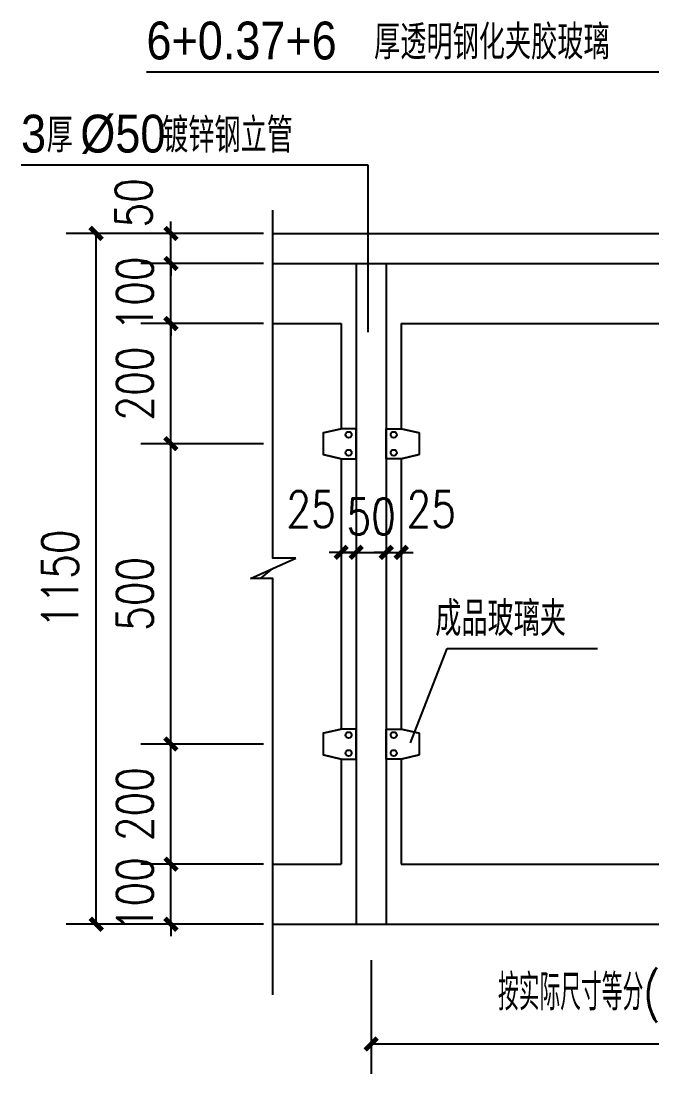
# Model space of a CAD drawing. Extents: x 718358 to 1668613, y -348838 to -159582.
# Drawn here: x 899458 to 900508, y -347342 to -345589 of the extents above; entities that cross this region are included whole.
import ezdxf

# ---------------------------------------------------------------- set-up
doc = ezdxf.new("R2010")
doc.units = 0
doc.header["$LTSCALE"] = 1000
for name, color, linetype in [('AXIS', 3, 'Continuous'), ('WALL', 7, 'Continuous'), ('建-可见线', 7, 'Continuous'), ('建-尺寸', 73, 'Continuous'), ('建-引出', 3, 'Continuous'), ('建-符号说明', 7, 'Continuous'), ('建-门窗', 4, 'Continuous')]:
    doc.layers.add(name, color=color, linetype=linetype)
doc.styles.add('_TCH_DIM', font='gt单线西文.shx', dxfattribs={"width": 0.8, "bigfont": 'gt单线中文.shx'})
doc.styles.add('DIM_FONT', font='SIMPLEX.shx', dxfattribs={"width": 0.8, "bigfont": 'GBCBIG.shx'})
doc.dimstyles.new('DIMN20', dxfattribs={"dimscale": 0.2, "dimtxt": 300, "dimasz": 100, "dimexe": 250, "dimexo": 300, "dimgap": 150, "dimtad": 1, "dimdec": 0, "dimzin": 0, "dimdsep": 46, "dimtxsty": 'DIM_FONT', "dimblk": 'ARCHTICK', "dimcen": 0.09, "dimdle": 1, "dimclrt": 7, "dimazin": 2, "dimtfac": 1, "dimtdec": 0, "dimtix": 1, "dimtmove": 2, "dimatfit": 3, "dimldrblk": 'ARCHTICK', "dimfxl": 1, "dimtolj": 1, "dimtzin": 0, "dimarcsym": 0})

# ---------------------------------------------------------------- blocks, each defined once
blk = doc.blocks.new('_ArchTick')
at = {"color": 0, "linetype": 'ByBlock', "const_width": 0.4}
blk.add_lwpolyline([(-0.5, -0.5), (0.5, 0.5)], dxfattribs=at)
blk = doc.blocks.new('*D2964')
at = {"layer": 'Defpoints', "color": 0, "transparency": 16777216}
for p in [(899583.1, -345942.7), (899871.2, -345942.7), (899871.2, -347092.7)]:
    blk.add_point(p, dxfattribs=at)
at = {"layer": '建-尺寸', "color": 0, "lineweight": -2, "transparency": 16777216}
for p, q in [((899811.2, -345942.7), (899533.1, -345942.7)), ((899583.1, -347092.9), (899583.1, -345942.5)), ((899811.2, -347092.7), (899533.1, -347092.7))]:
    blk.add_line(p, q, dxfattribs=at)
at = {"layer": '建-尺寸', "color": 0, "lineweight": -2, "transparency": 16777216, "xscale": 20, "yscale": 20, "zscale": 20}
for p, rotation in [((899583.1, -345942.7), 90), ((899583.1, -347092.7), 270)]:
    blk.add_blockref('_ArchTick', p, dxfattribs=dict(at, rotation=rotation))
at = {"layer": '建-尺寸', "color": 7, "transparency": 16777216, "insert": (899523.1, -346517.7), "char_height": 60, "attachment_point": 5, "rotation": 90, "style": 'DIM_FONT'}
blk.add_mtext('\\A1;1150', dxfattribs=at)
blk = doc.blocks.new('*D2965')
at = {"layer": 'Defpoints', "color": 0, "transparency": 16777216}
for p in [(899990.7, -346427.7), (900015.7, -346427.7), (900015.7, -346473.7)]:
    blk.add_point(p, dxfattribs=at)
at = {"layer": '建-尺寸', "color": 0, "lineweight": -2, "transparency": 16777216}
for p, q in [((899990.7, -346473.7), (899970.7, -346473.7)), ((899990.7, -346473.7), (900015.7, -346473.7)), ((900015.7, -346473.7), (900035.7, -346473.7)), ((899990.7, -346487.7), (899990.7, -346523.7)), ((900015.7, -346487.7), (900015.7, -346523.7))]:
    blk.add_line(p, q, dxfattribs=at)
at = {"layer": '建-尺寸', "color": 0, "lineweight": -2, "transparency": 16777216, "xscale": 20, "yscale": 20, "zscale": 20}
blk.add_blockref('_ArchTick', (899990.7, -346473.7), dxfattribs=at)
at = {"layer": '建-尺寸', "color": 0, "lineweight": -2, "transparency": 16777216, "xscale": 20, "yscale": 20, "zscale": 20, "rotation": 180}
blk.add_blockref('_ArchTick', (900015.7, -346473.7), dxfattribs=at)
at = {"layer": '建-尺寸', "color": 7, "transparency": 16777216, "insert": (899940.7, -346401.7), "char_height": 60, "attachment_point": 5, "style": 'DIM_FONT'}
blk.add_mtext('\\A1;25', dxfattribs=at)
blk = doc.blocks.new('*D2966')
at = {"layer": 'Defpoints', "color": 0, "transparency": 16777216}
for p in [(900015.7, -346427.7), (900065.7, -346427.7), (900065.7, -346473.7)]:
    blk.add_point(p, dxfattribs=at)
at = {"layer": '建-尺寸', "color": 0, "lineweight": -2, "transparency": 16777216}
for p, q in [((900015.7, -346473.7), (899995.7, -346473.7)), ((900015.7, -346473.7), (900065.7, -346473.7)), ((900065.7, -346473.7), (900085.7, -346473.7)), ((900015.7, -346487.7), (900015.7, -346523.7)), ((900065.7, -346487.7), (900065.7, -346523.7))]:
    blk.add_line(p, q, dxfattribs=at)
at = {"layer": '建-尺寸', "color": 0, "lineweight": -2, "transparency": 16777216, "xscale": 20, "yscale": 20, "zscale": 20}
blk.add_blockref('_ArchTick', (900015.7, -346473.7), dxfattribs=at)
at = {"layer": '建-尺寸', "color": 0, "lineweight": -2, "transparency": 16777216, "xscale": 20, "yscale": 20, "zscale": 20, "rotation": 180}
blk.add_blockref('_ArchTick', (900065.7, -346473.7), dxfattribs=at)
at = {"layer": '建-尺寸', "color": 7, "transparency": 16777216, "insert": (900040.7, -346413.7), "char_height": 60, "attachment_point": 5, "style": 'DIM_FONT'}
blk.add_mtext('\\A1;50', dxfattribs=at)
blk = doc.blocks.new('*D2967')
at = {"layer": 'Defpoints', "color": 0, "transparency": 16777216}
for p in [(900065.7, -346427.7), (900090.7, -346427.7), (900090.7, -346473.7)]:
    blk.add_point(p, dxfattribs=at)
at = {"layer": '建-尺寸', "color": 0, "lineweight": -2, "transparency": 16777216}
for p, q in [((900065.7, -346473.7), (900045.7, -346473.7)), ((900065.7, -346473.7), (900090.7, -346473.7)), ((900090.7, -346473.7), (900110.7, -346473.7)), ((900065.7, -346487.7), (900065.7, -346523.7)), ((900090.7, -346487.7), (900090.7, -346523.7))]:
    blk.add_line(p, q, dxfattribs=at)
at = {"layer": '建-尺寸', "color": 0, "lineweight": -2, "transparency": 16777216, "xscale": 20, "yscale": 20, "zscale": 20}
blk.add_blockref('_ArchTick', (900065.7, -346473.7), dxfattribs=at)
at = {"layer": '建-尺寸', "color": 0, "lineweight": -2, "transparency": 16777216, "xscale": 20, "yscale": 20, "zscale": 20, "rotation": 180}
blk.add_blockref('_ArchTick', (900090.7, -346473.7), dxfattribs=at)
at = {"layer": '建-尺寸', "color": 7, "transparency": 16777216, "insert": (900140.7, -346401.7), "char_height": 60, "attachment_point": 5, "style": 'DIM_FONT'}
blk.add_mtext('\\A1;25', dxfattribs=at)
blk = doc.blocks.new('*D2971')
at = {"layer": 'Defpoints', "color": 0, "transparency": 16777216}
for p in [(899707.5, -346992.7), (899921.6, -346992.7), (899921.6, -347092.7)]:
    blk.add_point(p, dxfattribs=at)
at = {"layer": '建-尺寸', "color": 0, "lineweight": -2, "transparency": 16777216}
for p, q in [((899707.5, -346992.7), (899707.5, -346972.7)), ((899861.6, -346992.7), (899657.5, -346992.7)), ((899707.5, -347092.7), (899707.5, -346992.7)), ((899861.6, -347092.7), (899657.5, -347092.7)), ((899707.5, -347092.7), (899707.5, -347112.7))]:
    blk.add_line(p, q, dxfattribs=at)
at = {"layer": '建-尺寸', "color": 0, "lineweight": -2, "transparency": 16777216, "xscale": 20, "yscale": 20, "zscale": 20}
for p, rotation in [((899707.5, -346992.7), 270), ((899707.5, -347092.7), 90)]:
    blk.add_blockref('_ArchTick', p, dxfattribs=dict(at, rotation=rotation))
at = {"layer": '建-尺寸', "color": 7, "transparency": 16777216, "insert": (899647.5, -347042.7), "char_height": 60, "attachment_point": 5, "rotation": 90, "style": 'DIM_FONT'}
blk.add_mtext('\\A1;100', dxfattribs=at)
blk = doc.blocks.new('*D2972')
at = {"layer": 'Defpoints', "color": 0, "transparency": 16777216}
for p in [(899707.5, -346792.7), (899921.6, -346792.7), (899921.6, -346992.7)]:
    blk.add_point(p, dxfattribs=at)
at = {"layer": '建-尺寸', "color": 0, "lineweight": -2, "transparency": 16777216}
for p, q in [((899861.6, -346792.7), (899657.5, -346792.7)), ((899707.5, -346992.9), (899707.5, -346792.5)), ((899861.6, -346992.7), (899657.5, -346992.7))]:
    blk.add_line(p, q, dxfattribs=at)
at = {"layer": '建-尺寸', "color": 0, "lineweight": -2, "transparency": 16777216, "xscale": 20, "yscale": 20, "zscale": 20}
for p, rotation in [((899707.5, -346792.7), 90), ((899707.5, -346992.7), 270)]:
    blk.add_blockref('_ArchTick', p, dxfattribs=dict(at, rotation=rotation))
at = {"layer": '建-尺寸', "color": 7, "transparency": 16777216, "insert": (899647.5, -346892.7), "char_height": 60, "attachment_point": 5, "rotation": 90, "style": 'DIM_FONT'}
blk.add_mtext('\\A1;200', dxfattribs=at)
blk = doc.blocks.new('*D2973')
at = {"layer": 'Defpoints', "color": 0, "transparency": 16777216}
for p in [(899707.5, -346292.7), (899921.6, -346292.7), (899921.6, -346792.7)]:
    blk.add_point(p, dxfattribs=at)
at = {"layer": '建-尺寸', "color": 0, "lineweight": -2, "transparency": 16777216}
for p, q in [((899861.6, -346292.7), (899657.5, -346292.7)), ((899707.5, -346792.9), (899707.5, -346292.5)), ((899861.6, -346792.7), (899657.5, -346792.7))]:
    blk.add_line(p, q, dxfattribs=at)
at = {"layer": '建-尺寸', "color": 0, "lineweight": -2, "transparency": 16777216, "xscale": 20, "yscale": 20, "zscale": 20}
for p, rotation in [((899707.5, -346292.7), 90), ((899707.5, -346792.7), 270)]:
    blk.add_blockref('_ArchTick', p, dxfattribs=dict(at, rotation=rotation))
at = {"layer": '建-尺寸', "color": 7, "transparency": 16777216, "insert": (899647.5, -346542.7), "char_height": 60, "attachment_point": 5, "rotation": 90, "style": 'DIM_FONT'}
blk.add_mtext('\\A1;500', dxfattribs=at)
blk = doc.blocks.new('*D2974')
at = {"layer": 'Defpoints', "color": 0, "transparency": 16777216}
for p in [(899707.5, -346092.7), (899921.6, -346092.7), (899921.6, -346292.7)]:
    blk.add_point(p, dxfattribs=at)
at = {"layer": '建-尺寸', "color": 0, "lineweight": -2, "transparency": 16777216}
for p, q in [((899861.6, -346092.7), (899657.5, -346092.7)), ((899707.5, -346292.9), (899707.5, -346092.5)), ((899861.6, -346292.7), (899657.5, -346292.7))]:
    blk.add_line(p, q, dxfattribs=at)
at = {"layer": '建-尺寸', "color": 0, "lineweight": -2, "transparency": 16777216, "xscale": 20, "yscale": 20, "zscale": 20}
for p, rotation in [((899707.5, -346092.7), 90), ((899707.5, -346292.7), 270)]:
    blk.add_blockref('_ArchTick', p, dxfattribs=dict(at, rotation=rotation))
at = {"layer": '建-尺寸', "color": 7, "transparency": 16777216, "insert": (899647.5, -346192.7), "char_height": 60, "attachment_point": 5, "rotation": 90, "style": 'DIM_FONT'}
blk.add_mtext('\\A1;200', dxfattribs=at)
blk = doc.blocks.new('*D2975')
at = {"layer": 'Defpoints', "color": 0, "transparency": 16777216}
for p in [(899707.5, -345992.7), (899921.6, -345992.7), (899921.6, -346092.7)]:
    blk.add_point(p, dxfattribs=at)
at = {"layer": '建-尺寸', "color": 0, "lineweight": -2, "transparency": 16777216}
for p, q in [((899707.5, -345992.7), (899707.5, -345972.7)), ((899861.6, -345992.7), (899657.5, -345992.7)), ((899707.5, -346092.7), (899707.5, -345992.7)), ((899861.6, -346092.7), (899657.5, -346092.7)), ((899707.5, -346092.7), (899707.5, -346112.7))]:
    blk.add_line(p, q, dxfattribs=at)
at = {"layer": '建-尺寸', "color": 0, "lineweight": -2, "transparency": 16777216, "xscale": 20, "yscale": 20, "zscale": 20}
for p, rotation in [((899707.5, -345992.7), 270), ((899707.5, -346092.7), 90)]:
    blk.add_blockref('_ArchTick', p, dxfattribs=dict(at, rotation=rotation))
at = {"layer": '建-尺寸', "color": 7, "transparency": 16777216, "insert": (899647.5, -346042.7), "char_height": 60, "attachment_point": 5, "rotation": 90, "style": 'DIM_FONT'}
blk.add_mtext('\\A1;100', dxfattribs=at)
blk = doc.blocks.new('*D2976')
at = {"layer": 'Defpoints', "color": 0, "transparency": 16777216}
for p in [(899707.5, -345942.7), (899921.6, -345942.7), (899921.6, -345992.7)]:
    blk.add_point(p, dxfattribs=at)
at = {"layer": '建-尺寸', "color": 0, "lineweight": -2, "transparency": 16777216}
for p, q in [((899707.5, -345942.7), (899707.5, -345922.7)), ((899861.6, -345942.7), (899657.5, -345942.7)), ((899707.5, -345992.7), (899707.5, -345942.7)), ((899861.6, -345992.7), (899657.5, -345992.7)), ((899707.5, -345992.7), (899707.5, -346012.7))]:
    blk.add_line(p, q, dxfattribs=at)
at = {"layer": '建-尺寸', "color": 0, "lineweight": -2, "transparency": 16777216, "xscale": 20, "yscale": 20, "zscale": 20}
for p, rotation in [((899707.5, -345942.7), 270), ((899707.5, -345992.7), 90)]:
    blk.add_blockref('_ArchTick', p, dxfattribs=dict(at, rotation=rotation))
at = {"layer": '建-尺寸', "color": 7, "transparency": 16777216, "insert": (899645.5, -345891.6), "char_height": 60, "attachment_point": 5, "rotation": 90, "style": 'DIM_FONT'}
blk.add_mtext('\\A1;50', dxfattribs=at)
blk = doc.blocks.new('*D2977')
at = {"layer": 'Defpoints', "color": 0, "transparency": 16777216}
for p in [(900040.7, -347092.7), (901140.7, -347092.7), (901140.7, -347292)]:
    blk.add_point(p, dxfattribs=at)
at = {"layer": '建-尺寸', "color": 0, "lineweight": -2, "transparency": 16777216}
for p, q in [((900040.7, -347152.7), (900040.7, -347342)), ((901140.7, -347152.7), (901140.7, -347342)), ((900040.5, -347292), (901140.9, -347292))]:
    blk.add_line(p, q, dxfattribs=at)
at = {"layer": '建-尺寸', "color": 0, "lineweight": -2, "transparency": 16777216, "xscale": 20, "yscale": 20, "zscale": 20, "rotation": 180}
blk.add_blockref('_ArchTick', (900040.7, -347292), dxfattribs=at)
at = {"layer": '建-尺寸', "color": 0, "lineweight": -2, "transparency": 16777216, "xscale": 20, "yscale": 20, "zscale": 20}
blk.add_blockref('_ArchTick', (901140.7, -347292), dxfattribs=at)
at = {"layer": '建-尺寸', "color": 7, "transparency": 16777216, "insert": (900590.7, -347216.2), "char_height": 60, "attachment_point": 5, "style": 'DIM_FONT'}
blk.add_mtext('\\A1;按实际尺寸等分(1000~1200)', dxfattribs=at)

msp = doc.modelspace()

# ---------------------------------------------------------------- linework, layer by layer
at = {"layer": 'AXIS', "elevation": -63395.9}
for points in [[(899915.2, -346483.1), (899876.8, -346483.1), (899876.8, -345903.9)], [(899876.8, -347210), (899876.8, -346517.3), (899839.9, -346517.3)]]:
    msp.add_lwpolyline(points, dxfattribs=at)
at = {"layer": 'WALL'}
msp.add_line((899876.8, -347092.7, -63395.9), (901292, -347092.7, -63395.9), dxfattribs=at)
at = {"layer": '建-可见线', "color": 0}
for p, q in [((899876.8, -345942.7, -63395.9), (901292, -345942.7, -63395.9)), ((899876.8, -345992.7, -63395.9), (901292, -345992.7, -63395.9)), ((900015.7, -345992.7, -63395.9), (900015.7, -347092.7, -63395.9)), ((900065.7, -345992.7, -63395.9), (900065.7, -347092.7, -63395.9)), ((899960.7, -346274.7, -63395.9), (899990.7, -346267.7, -63395.9)), ((900120.7, -346274.7, -63395.9), (900090.7, -346267.7, -63395.9)), ((899990.7, -346317.7, -63395.9), (899960.7, -346310.7, -63395.9)), ((900090.7, -346317.7, -63395.9), (900120.7, -346310.7, -63395.9)), ((899960.7, -346774.7, -63395.9), (899990.7, -346767.7, -63395.9)), ((900120.7, -346774.7, -63395.9), (900090.7, -346767.7, -63395.9)), ((899990.7, -346817.7, -63395.9), (899960.7, -346810.7, -63395.9)), ((900090.7, -346817.7, -63395.9), (900120.7, -346810.7, -63395.9))]:
    msp.add_line(p, q, dxfattribs=at)
at = {"layer": '建-可见线', "color": 0, "elevation": -63395.9}
for points in [[(900015.7, -346267.7), (899990.7, -346267.7), (899960.7, -346274.7), (899960.7, -346310.7), (899990.7, -346317.7), (900015.7, -346317.7)], [(900065.7, -346267.7), (900090.7, -346267.7), (900120.7, -346274.7), (900120.7, -346310.7), (900090.7, -346317.7), (900065.7, -346317.7)], [(900015.7, -346767.7), (899990.7, -346767.7), (899960.7, -346774.7), (899960.7, -346810.7), (899990.7, -346817.7), (900015.7, -346817.7)], [(900065.7, -346767.7), (900090.7, -346767.7), (900120.7, -346774.7), (900120.7, -346810.7), (900090.7, -346817.7), (900065.7, -346817.7)]]:
    msp.add_lwpolyline(points, close=True, dxfattribs=at)
at = {"layer": '建-可见线', "color": 0}
for centre in [(900003.2, -346277.7, -63395.9), (900078.2, -346277.7, -63395.9), (900003.2, -346307.7, -63395.9), (900078.2, -346307.7, -63395.9), (900003.2, -346777.7, -63395.9), (900078.2, -346777.7, -63395.9), (900003.2, -346807.7, -63395.9), (900078.2, -346807.7, -63395.9)]:
    msp.add_circle(centre, 5, dxfattribs=at)
at = {"layer": '建-引出'}
for p, q in [((900570.3, -345674), (899666.8, -345674)), ((900035.7, -345829), (899458.1, -345829)), ((900035.7, -346107), (900035.7, -345829)), ((900105.9, -346790.5), (900167.2, -346633.9)), ((900167.2, -346633.9), (900417.5, -346633.9))]:
    msp.add_line(p, q, dxfattribs=at)
at = {"layer": '建-门窗'}
for p, q in [((899876.8, -346092.7, -63395.9), (899990.7, -346092.7, -63395.9)), ((899990.7, -346092.7, -63395.9), (899990.7, -346267.7, -63395.9)), ((900090.7, -346092.7, -63395.9), (901090.7, -346092.7, -63395.9)), ((900090.7, -346092.7, -63395.9), (900090.7, -346267.7, -63395.9)), ((899990.7, -346317.7, -63395.9), (899990.7, -346767.7, -63395.9)), ((900090.7, -346317.7, -63395.9), (900090.7, -346767.7, -63395.9)), ((899839.9, -346517.3, -63395.9), (899915.2, -346483.1, -63395.9)), ((899876.6, -346500.7, -69567.7), (899856.2, -346517.3, -69567.7)), ((899990.7, -346817.7, -63395.9), (899990.7, -346992.7, -63395.9)), ((900090.7, -346817.7, -63395.9), (900090.7, -346992.7, -63395.9)), ((899876.8, -346992.7, -63395.9), (899990.7, -346992.7, -63395.9)), ((900090.7, -346992.7, -63395.9), (901090.7, -346992.7, -63395.9))]:
    msp.add_line(p, q, dxfattribs=at)

# ---------------------------------------------------------------- texts
at = {"layer": '建-符号说明', "style": '_TCH_DIM'}
for s, height, width, p in [('6+0.37+6', 63, 0.888889, (899666.8, -345653)), ('厚透明钢化夹胶玻璃', 57.32, 0.8, (900045.5, -345653)), ('3', 63, 0.888889, (899458.1, -345808)), ('厚', 57.3, 0.8, (899500.8, -345808)), ('%%c50', 63, 0.888889, (899556.8, -345808)), ('镀锌钢立管', 57.32, 0.8, (899692.8, -345808)), ('成品玻璃夹', 57.32, 0.8, (900147.2, -346612.9))]:
    msp.add_text(s, height=height, dxfattribs=dict(at, width=width)).set_placement(p)

# ---------------------------------------------------------------- dimensions: what is measured, and where the dimension line sits
at = {"layer": '建-尺寸'}
for base, p1, p2, angle, picture, middle in [((899707.5, -345942.7), (899921.6, -345992.7), (899921.6, -345942.7), 90, '*D2976', (899645.5, -345891.6)), ((900015.7, -346473.7), (899990.7, -346427.7), (900015.7, -346427.7), 0, '*D2965', (899940.7, -346401.7)), ((900090.7, -346473.7), (900065.7, -346427.7), (900090.7, -346427.7), 0, '*D2967', (900140.7, -346401.7))]:
    dim = msp.add_linear_dim(base=base, p1=p1, p2=p2, angle=angle, dimstyle='DIMN20', dxfattribs=at)
    dim.commit()
    dim.dimension.update_dxf_attribs({"geometry": picture, "text_midpoint": middle, "dimtype": 161})
for p1, p2, distance, picture, middle in [((899871.2, -347092.7), (899871.2, -345942.7), 288.2, '*D2964', (899523.1, -346517.7)), ((899921.6, -346092.7), (899921.6, -345992.7), 214.1, '*D2975', (899647.5, -346042.7)), ((899921.6, -346292.7), (899921.6, -346092.7), 214.1, '*D2974', (899647.5, -346192.7)), ((899921.6, -346792.7), (899921.6, -346292.7), 214.1, '*D2973', (899647.5, -346542.7)), ((900015.7, -346427.7), (900065.7, -346427.7), -46, '*D2966', (900040.7, -346413.7)), ((899921.6, -346992.7), (899921.6, -346792.7), 214.1, '*D2972', (899647.5, -346892.7)), ((899921.6, -347092.7), (899921.6, -346992.7), 214.1, '*D2971', (899647.5, -347042.7))]:
    dim = msp.add_aligned_dim(p1=p1, p2=p2, distance=distance, dimstyle='DIMN20', dxfattribs=at)
    dim.commit()
    dim.dimension.update_dxf_attribs({"geometry": picture, "text_midpoint": middle})
dim = msp.add_aligned_dim(p1=(900040.7, -347092.7), p2=(901140.7, -347092.7), distance=-199.3, text='按实际尺寸等分(1000~1200)', dimstyle='DIMN20', dxfattribs=at)
dim.commit()
dim.dimension.update_dxf_attribs({"geometry": '*D2977', "text_midpoint": (900590.7, -347216.2)})

doc.saveas('drawing.dxf')
